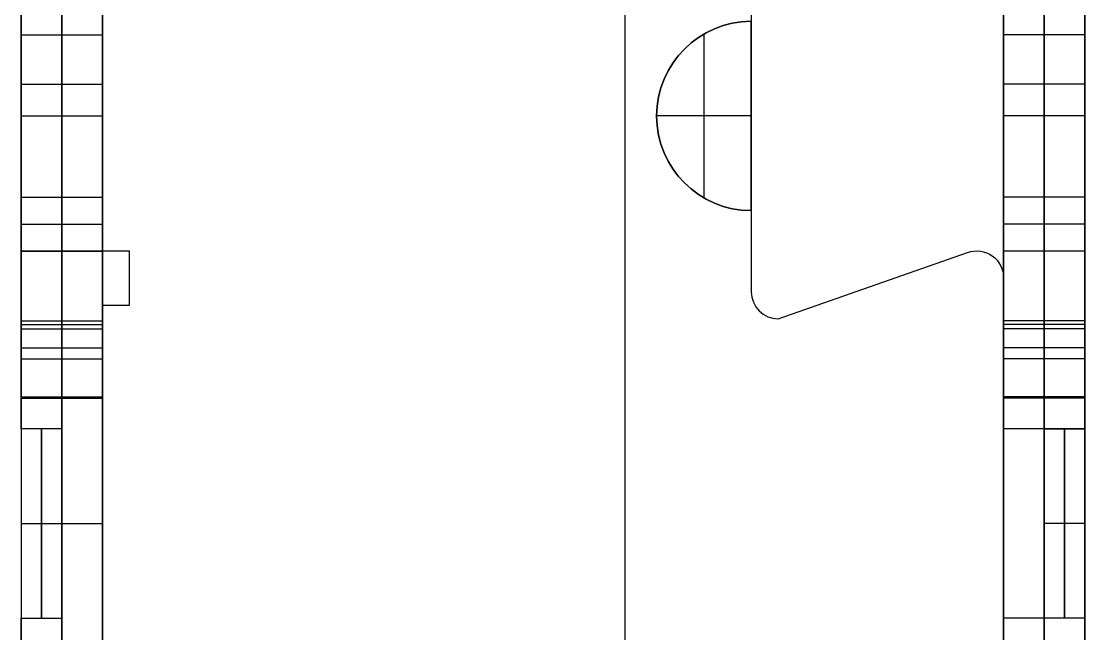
# Model space of a CAD drawing. Extents: x -2580 to -2312, y -43168 to -40231.
# Drawn here: x -2579.5 to -2343.5, y -41018.8 to -40883 of the extents above; entities that cross this region are included whole.
import ezdxf

# ---------------------------------------------------------------- set-up
doc = ezdxf.new("R2010")
doc.units = 0
doc.layers.add('ENDS', color=40, linetype='CONTINUOUS')

# ---------------------------------------------------------------- blocks, each defined once
blk = doc.blocks.new('SKYLARK200_END-XXXS-1')
at = {"layer": 'ENDS'}
for p, q in [((-134, -868.01, 264), (-134, -18.02, 264)), ((-134, -868.01, 282), (-134, -18.02, 282)), ((-268, -24, 141), (-268, -791.02, 141)), ((-250, -24, 141), (-250, -812, 141)), ((-50, -868, 141), (-50, -286, 141)), ((-32, -868, 141), (-32, -286, 141)), ((-268, -595.85), (-268, -735.05)), ((-259, -595.85), (-259, -735.05)), ((-250, -595.85), (-250, -735.05)), ((-50, -735.05, 0), (-50, -595.85, 0)), ((-41, -735.05, 0), (-41, -595.85, 0)), ((-32, -735.05, 0), (-32, -595.85, 0)), ((-106, -633.47, 264), (-106, -711.47, 264)), ((-106, -633.47, 273), (-106, -651.47, 273)), ((-268, -654.45, 258), (-268, -642.45, 258)), ((-268, -702.48, 282), (-268, -642.48, 282)), ((-268, -702.48, 264), (-268, -642.48, 264)), ((-268, -702.48, 273), (-268, -642.48, 273)), ((-259, -654.45, 258), (-259, -642.45, 258)), ((-250, -654.45, 258), (-250, -642.45, 258)), ((-50, -642.45, 258), (-50, -654.45, 258)), ((-41, -642.45, 258), (-41, -654.45, 258)), ((-32, -642.45, 258), (-32, -654.45, 258)), ((-106, -651.47, 282), (-106, -651.47, 273)), ((-106, -693.47, 273), (-106, -651.47, 273)), ((-268, -690.45, 264), (-268, -654.45, 264)), ((-268, -654.45, 264), (-250, -654.45, 264)), ((-268, -654.45, 264), (-268, -654.45, 258)), ((-268, -654.45, 258), (-250, -654.45, 258)), ((-268, -654.45, 261), (-250, -654.45, 261)), ((-259, -690.45, 264), (-259, -654.45, 264)), ((-259, -654.45, 264), (-259, -654.45, 258)), ((-250, -690.45, 264), (-250, -654.45, 264)), ((-250, -654.45, 264), (-250, -654.45, 258)), ((-116.5, -654.28, 273), (-116.5, -690.65, 273)), ((-32, -654.45, 258), (-50, -654.45, 258)), ((-32, -654.45, 264), (-50, -654.45, 264)), ((-50, -654.45, 258), (-50, -654.45, 264)), ((-50, -654.45, 264), (-50, -690.45, 264)), ((-32, -654.45, 261), (-50, -654.45, 261)), ((-41, -654.45, 258), (-41, -654.45, 264)), ((-41, -654.45, 264), (-41, -690.45, 264)), ((-32, -654.45, 258), (-32, -654.45, 264)), ((-32, -654.45, 264), (-32, -690.45, 264)), ((-268, -665.45), (-250, -665.45)), ((-32, -665.45, 0), (-50, -665.45, 0)), ((-268, -672.45, 264), (-250, -672.45, 264)), ((-268, -672.48, 282), (-268, -672.48, 264)), ((-127, -672.47, 282), (-127, -672.47, 273)), ((-106, -672.47, 273), (-127, -672.47, 273)), ((-106, -672.47, 273), (-106, -672.47, 264)), ((-32, -672.45, 264), (-50, -672.45, 264)), ((-268, -702.45, 258), (-268, -690.45, 258)), ((-268, -690.45, 258), (-250, -690.45, 258)), ((-268, -690.45, 258), (-268, -690.45, 264)), ((-268, -690.45, 264), (-250, -690.45, 264)), ((-268, -690.45, 261), (-250, -690.45, 261)), ((-259, -702.45, 258), (-259, -690.45, 258)), ((-259, -690.45, 258), (-259, -690.45, 264)), ((-250, -702.45, 258), (-250, -690.45, 258)), ((-250, -690.45, 258), (-250, -690.45, 264)), ((-32, -690.45, 264), (-50, -690.45, 264)), ((-32, -690.45, 258), (-50, -690.45, 258)), ((-50, -690.45, 264), (-50, -690.45, 258)), ((-50, -690.45, 258), (-50, -702.45, 258)), ((-32, -690.45, 261), (-50, -690.45, 261)), ((-41, -690.45, 264), (-41, -690.45, 258)), ((-41, -690.45, 258), (-41, -702.45, 258)), ((-32, -690.45, 264), (-32, -690.45, 258)), ((-32, -690.45, 258), (-32, -702.45, 258)), ((-106, -693.47, 273), (-106, -693.47, 282)), ((-106, -693.47, 282), (-106, -711.47, 282)), ((-106, -693.47, 273), (-106, -711.47, 273)), ((-268, -696.45, 258), (-250, -696.45, 258)), ((-32, -696.45, 258), (-50, -696.45, 258)), ((-268, -735.05, 282), (-268, -702.45, 282)), ((-268, -702.45, 282), (-250, -702.45, 282)), ((-268, -702.45, 282), (-268, -702.45, 258)), ((-268, -702.45, 258), (-250, -702.45, 258)), ((-268, -702.45, 270), (-250, -702.45, 270)), ((-244, -702.48, 282), (-268, -702.48, 282)), ((-268, -702.48, 282), (-268, -702.48, 264)), ((-244, -702.48, 264), (-268, -702.48, 264)), ((-244, -702.48, 273), (-268, -702.48, 273)), ((-259, -735.05, 282), (-259, -702.45, 282)), ((-259, -702.45, 282), (-259, -702.45, 258)), ((-256, -702.48, 282), (-256, -702.48, 264)), ((-250, -735.05, 282), (-250, -702.45, 282)), ((-250, -702.45, 282), (-250, -702.45, 258)), ((-244, -714.48, 282), (-244, -702.48, 282)), ((-244, -702.48, 282), (-244, -702.48, 264)), ((-244, -714.48, 264), (-244, -702.48, 264)), ((-244, -714.48, 273), (-244, -702.48, 273)), ((-100, -717.47, 282), (-57.98, -702.76, 282)), ((-100, -717.47, 264), (-57.98, -702.76, 264)), ((-100, -717.47, 273), (-57.98, -702.76, 273)), ((-57.98, -702.76, 282), (-57.98, -702.76, 264)), ((-32, -702.45, 258), (-50, -702.45, 258)), ((-32, -702.45, 282), (-50, -702.45, 282)), ((-50, -702.45, 258), (-50, -702.45, 282)), ((-50, -702.45, 282), (-50, -735.05, 282)), ((-32, -702.45, 270), (-50, -702.45, 270)), ((-41, -702.45, 258), (-41, -702.45, 282)), ((-41, -702.45, 282), (-41, -735.05, 282)), ((-32, -702.45, 258), (-32, -702.45, 282)), ((-32, -702.45, 282), (-32, -735.05, 282)), ((-52.53, -703.53, 282), (-52.53, -703.53, 264)), ((-244, -708.48, 282), (-244, -708.48, 264)), ((-78.99, -710.11, 282), (-78.99, -710.11, 264)), ((-50, -708.42, 282), (-50, -708.42, 264)), ((-50, -708.42, 282), (-50, -850.03, 282)), ((-50, -708.42, 264), (-50, -850.03, 264)), ((-50, -708.42, 273), (-50, -850.03, 273)), ((-106, -711.47, 282), (-106, -711.47, 264)), ((-250, -850.03, 282), (-250, -714.48, 282)), ((-250, -714.48, 282), (-250, -714.48, 264)), ((-250, -850.03, 264), (-250, -714.48, 264)), ((-250, -714.48, 282), (-244, -714.48, 282)), ((-250, -714.48, 264), (-244, -714.48, 264)), ((-250, -850.03, 273), (-250, -714.48, 273)), ((-250, -714.48, 273), (-244, -714.48, 273)), ((-247, -714.48, 282), (-247, -714.48, 264)), ((-244, -714.48, 282), (-244, -714.48, 264)), ((-104.24, -715.71, 282), (-104.24, -715.71, 264)), ((-268, -717.9, 232), (-250, -717.9, 232)), ((-268, -717.9, 232), (-268, -734.8, 280.28)), ((-268, -734.8, 1.72), (-268, -717.9, 50)), ((-268, -717.9, 50), (-250, -717.9, 50)), ((-268, -718.75, 282), (-250, -718.75, 282)), ((-268, -719.66, 227.76), (-250, -719.66, 227.76)), ((-268, -719.66, 54.24), (-250, -719.66, 54.24)), ((-259, -717.9, 232), (-259, -734.8, 280.28)), ((-259, -734.8, 1.72), (-259, -717.9, 50)), ((-250, -717.9, 232), (-250, -734.8, 280.28)), ((-250, -734.8, 1.72), (-250, -717.9, 50)), ((-100, -717.47, 282), (-100, -717.47, 264)), ((-32, -717.9, 232), (-50, -717.9, 232)), ((-50, -734.8, 280.28), (-50, -717.9, 232)), ((-32, -717.9, 50), (-50, -717.9, 50)), ((-50, -717.9, 50), (-50, -734.8, 1.72)), ((-32, -718.75, 282), (-50, -718.75, 282)), ((-32, -719.66, 227.76), (-50, -719.66, 227.76)), ((-32, -719.66, 54.24), (-50, -719.66, 54.24)), ((-41, -734.8, 280.28), (-41, -717.9, 232)), ((-41, -717.9, 50), (-41, -734.8, 1.72)), ((-32, -734.8, 280.28), (-32, -717.9, 232)), ((-32, -717.9, 50), (-32, -734.8, 1.72)), ((-268, -723.9, 226), (-250, -723.9, 226)), ((-268, -723.9, 56), (-250, -723.9, 56)), ((-268, -723.9, 56), (-268, -741.9, 56)), ((-268, -741.9, 226), (-268, -723.9, 226)), ((-259, -801.9, 226), (-259, -723.9, 226)), ((-259, -723.9, 56), (-259, -801.9, 56)), ((-250, -801.9, 226), (-250, -723.9, 226)), ((-250, -723.9, 56), (-250, -801.9, 56)), ((-32, -723.9, 226), (-50, -723.9, 226)), ((-50, -723.9, 226), (-50, -801.9, 226)), ((-32, -723.9, 56), (-50, -723.9, 56)), ((-50, -801.9, 56), (-50, -723.9, 56)), ((-41, -801.9, 56), (-41, -723.9, 56)), ((-41, -723.9, 226), (-41, -801.9, 226)), ((-32, -723.9, 226), (-32, -741.9, 226)), ((-32, -741.9, 56), (-32, -723.9, 56)), ((-268, -726.35, 256.14), (-250, -726.35, 256.14)), ((-268, -726.35, 25.86), (-250, -726.35, 25.86)), ((-32, -726.35, 256.14), (-50, -726.35, 256.14)), ((-32, -726.35, 25.86), (-50, -726.35, 25.86)), ((-268, -734.8, 280.28), (-250, -734.8, 280.28)), ((-268, -734.8, 1.72), (-250, -734.8, 1.72)), ((-268, -734.99, 281.13), (-250, -734.99, 281.13)), ((-268, -734.99, 0.87), (-250, -734.99, 0.87)), ((-268, -735.05, 282), (-250, -735.05, 282)), ((-268, -735.05), (-250, -735.05)), ((-32, -734.8, 280.28), (-50, -734.8, 280.28)), ((-32, -734.8, 1.72), (-50, -734.8, 1.72)), ((-32, -734.99, 281.13), (-50, -734.99, 281.13)), ((-32, -734.99, 0.87), (-50, -734.99, 0.87)), ((-32, -735.05, 282), (-50, -735.05, 282)), ((-32, -735.05, 0), (-50, -735.05, 0)), ((-259, -741.9, 56), (-268, -741.9, 56)), ((-259, -741.9, 226), (-268, -741.9, 226)), ((-259, -783.9, 56), (-259, -741.9, 56)), ((-259, -741.9, 226), (-259, -783.9, 226)), ((-32, -741.9, 56), (-50, -741.9, 56)), ((-41, -741.9, 226), (-50, -741.9, 226)), ((-41, -741.9, 56), (-32, -741.9, 56)), ((-41, -741.9, 56), (-41, -783.9, 56)), ((-41, -783.9, 226), (-41, -741.9, 226)), ((-41, -741.9, 226), (-32, -741.9, 226)), ((-259, -781.09, 66.5), (-259, -744.71, 66.5)), ((-259, -781.09, 215.5), (-259, -744.71, 215.5)), ((-41, -781.09, 66.5), (-41, -744.71, 66.5)), ((-41, -781.09, 215.5), (-41, -744.71, 215.5)), ((-268, -762.9, 77), (-259, -762.9, 77)), ((-268, -762.9, 205), (-259, -762.9, 205)), ((-259, -762.9, 226), (-250, -762.9, 226)), ((-259, -762.9, 56), (-259, -762.9, 77)), ((-259, -762.9, 56), (-250, -762.9, 56)), ((-259, -762.9, 226), (-259, -762.9, 205)), ((-32, -762.9, 77), (-41, -762.9, 77)), ((-41, -762.9, 56), (-41, -762.9, 77)), ((-32, -762.9, 205), (-41, -762.9, 205)), ((-41, -762.9, 226), (-41, -762.9, 205)), ((-50, -779.23, 282), (-50, -779.23, 264)), ((-250, -782.25, 282), (-250, -782.25, 264)), ((-268, -801.9, 226), (-268, -783.9, 226)), ((-268, -783.9, 56), (-259, -783.9, 56)), ((-268, -783.9, 56), (-268, -801.9, 56)), ((-268, -783.9, 226), (-259, -783.9, 226)), ((-41, -783.9, 56), (-50, -783.9, 56)), ((-41, -783.9, 226), (-50, -783.9, 226)), ((-32, -783.9, 56), (-41, -783.9, 56)), ((-32, -783.9, 226), (-41, -783.9, 226)), ((-32, -801.9, 56), (-32, -783.9, 56)), ((-32, -783.9, 226), (-32, -801.9, 226))]:
    blk.add_line(p, q, dxfattribs=at)
at = {"layer": 'ENDS', "extrusion": (0, 0, -1)}
for centre, radius, start, end in [((106, -672.47, -282), 21, 270, 90), ((106, -672.47, -277.5), 21, 270, 90), ((56, -708.42, -282), 6, 70.71, 180), ((56, -708.42, -264), 6, 70.71, 180), ((56, -708.42, -273), 6, 70.71, 180)]:
    blk.add_arc(centre, radius, start, end, dxfattribs=at)
at = {"layer": 'ENDS'}
for centre, radius, start in [((-106, -672.47, 273), 21, 90), ((-100, -711.47, 282), 6, 180), ((-100, -711.47, 264), 6, 180), ((-100, -711.47, 273), 6, 180)]:
    blk.add_arc(centre, radius, start, 270, dxfattribs=at)
at = {"layer": 'ENDS', "extrusion": (1, 0, 0)}
for centre, radius, start, end in [((-723.9, 232, -268), 6, 270, 360), ((-723.9, 50, -268), 6, 0, 90), ((-723.9, 232, -259), 6, 270, 360), ((-723.9, 50, -259), 6, 0, 90), ((-723.9, 232, -250), 6, 270, 360), ((-723.9, 50, -250), 6, 0, 90), ((-729.05, 282, -50), 6, 180, 196.6229), ((-729.05, 0, -50), 6, 163.3771, 180), ((-729.05, 282, -41), 6, 180, 196.6229), ((-729.05, 0, -41), 6, 163.3771, 180), ((-729.05, 282, -32), 6, 180, 196.6229), ((-729.05, 0, -32), 6, 163.3771, 180), ((-762.9, 56, -268), 21, 0, 180), ((-762.9, 56, -259), 21, 0, 180), ((-762.9, 226, -259), 21, 180, 0), ((-762.9, 56, -36.5), 21, 0, 180), ((-762.9, 226, -36.5), 21, 180, 0), ((-762.9, 56, -32), 21, 360, 180)]:
    blk.add_arc(centre, radius, start, end, dxfattribs=at)
at = {"layer": 'ENDS', "extrusion": (-1, 0, 0)}
for centre, radius, start, end in [((723.9, 232, 50), 6, 180, 270), ((723.9, 50, 50), 6, 90, 180), ((723.9, 232, 41), 6, 180, 270), ((723.9, 50, 41), 6, 90, 180), ((723.9, 232, 32), 6, 180, 270), ((723.9, 50, 32), 6, 90, 180), ((729.05, 282, 268), 6, 343.3771, 360), ((729.05, 0, 268), 6, 0, 16.6229), ((729.05, 282, 259), 6, 343.3771, 360), ((729.05, 0, 259), 6, 0, 16.6229), ((729.05, 282, 250), 6, 343.3771, 360), ((729.05, 0, 250), 6, 0, 16.6229), ((762.9, 226, 268), 21, 180, 0), ((762.9, 56, 263.5), 21, 0, 180), ((762.9, 226, 263.5), 21, 180, 0), ((762.9, 56, 41), 21, 0, 180), ((762.9, 226, 41), 21, 180, 0), ((762.9, 226, 32), 21, 180, 0)]:
    blk.add_arc(centre, radius, start, end, dxfattribs=at)

msp = doc.modelspace()

# ---------------------------------------------------------------- block references
at = {"layer": 'ENDS'}
msp.add_blockref('SKYLARK200_END-XXXS-1', (-2311.51, -40231.5, 18), dxfattribs=at)

doc.saveas('drawing.dxf')
